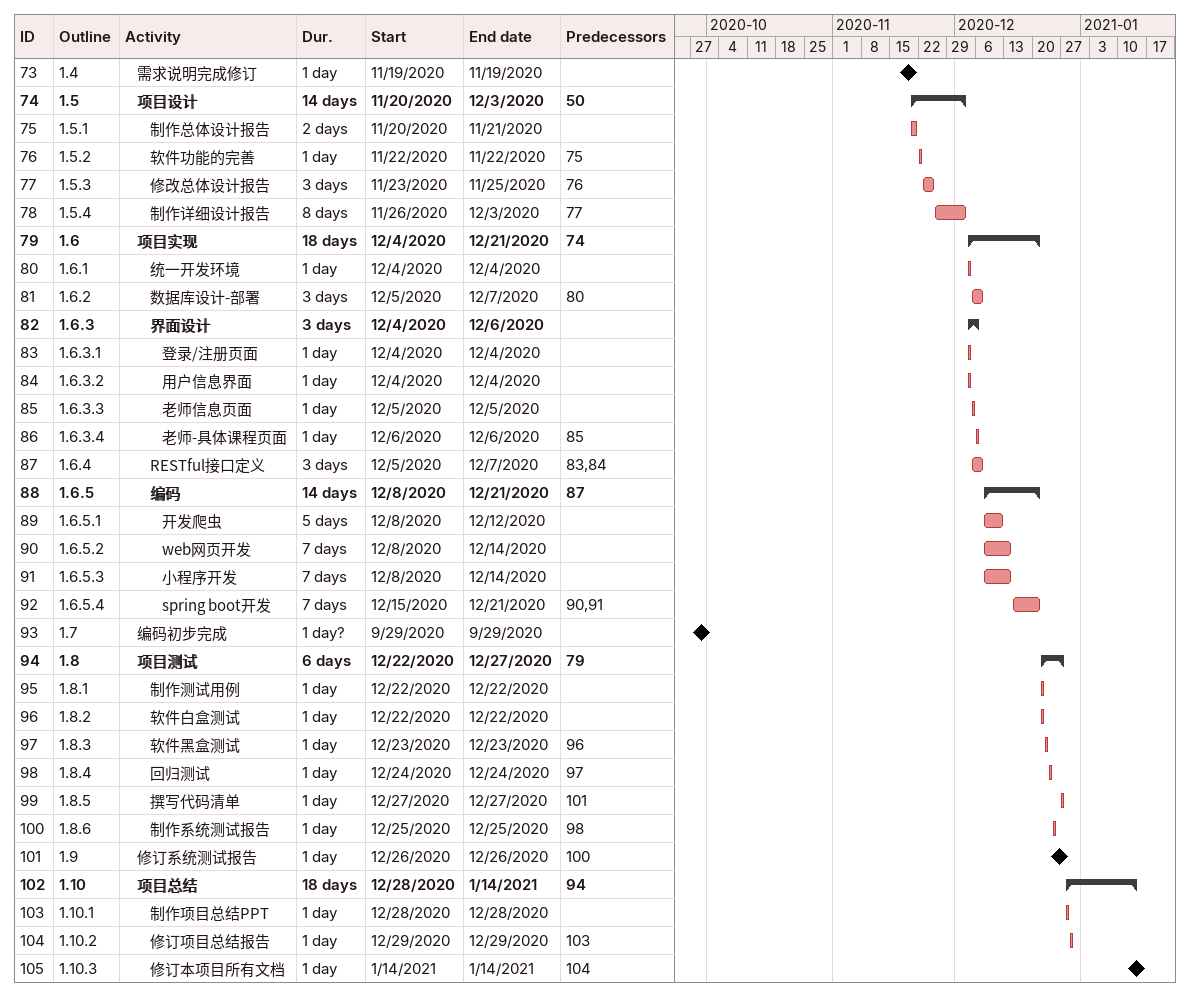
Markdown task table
| ID | WBS | Task | Duration | Start | Finish | Predecessors |
|---|---|---|---|---|---|---|
| 73 | 1.4 | 需求说明完成修订 | 1d | 2020-11-19 | 2020-11-19 |  |
| 74 | 1.5 | **项目设计** | 14d | 2020-11-20 | 2020-12-03 | 50 |
| 75 | 1.5.1 | 制作总体设计报告 | 2d | 2020-11-20 | 2020-11-21 |  |
| 76 | 1.5.2 | 软件功能的完善 | 1d | 2020-11-22 | 2020-11-22 | 75 |
| 77 | 1.5.3 | 修改总体设计报告 | 3d | 2020-11-23 | 2020-11-25 | 76 |
| 78 | 1.5.4 | 制作详细设计报告 | 8d | 2020-11-26 | 2020-12-03 | 77 |
| 79 | 1.6 | **项目实现** | 18d | 2020-12-04 | 2020-12-21 | 74 |
| 80 | 1.6.1 | 统一开发环境 | 1d | 2020-12-04 | 2020-12-04 |  |
| 81 | 1.6.2 | 数据库设计-部署 | 3d | 2020-12-05 | 2020-12-07 | 80 |
| 82 | 1.6.3 | **界面设计** | 3d | 2020-12-04 | 2020-12-06 |  |
| 83 | 1.6.3.1 | 登录/注册页面 | 1d | 2020-12-04 | 2020-12-04 |  |
| 84 | 1.6.3.2 | 用户信息界面 | 1d | 2020-12-04 | 2020-12-04 |  |
| 85 | 1.6.3.3 | 老师信息页面 | 1d | 2020-12-05 | 2020-12-05 |  |
| 86 | 1.6.3.4 | 老师-具体课程页面 | 1d | 2020-12-06 | 2020-12-06 | 85 |
| 87 | 1.6.4 | RESTful接口定义 | 3d | 2020-12-05 | 2020-12-07 | 83, 84 |
| 88 | 1.6.5 | **编码** | 14d | 2020-12-08 | 2020-12-21 | 87 |
| 89 | 1.6.5.1 | 开发爬虫 | 5d | 2020-12-08 | 2020-12-12 |  |
| 90 | 1.6.5.2 | web网页开发 | 7d | 2020-12-08 | 2020-12-14 |  |
| 91 | 1.6.5.3 | 小程序开发 | 7d | 2020-12-08 | 2020-12-14 |  |
| 92 | 1.6.5.4 | spring boot开发 | 7d | 2020-12-15 | 2020-12-21 | 90, 91 |
| 93 | 1.7 | 编码初步完成 | 1d? | 2020-09-29 | 2020-09-29 |  |
| 94 | 1.8 | **项目测试** | 6d | 2020-12-22 | 2020-12-27 | 79 |
| 95 | 1.8.1 | 制作测试用例 | 1d | 2020-12-22 | 2020-12-22 |  |
| 96 | 1.8.2 | 软件白盒测试 | 1d | 2020-12-22 | 2020-12-22 |  |
| 97 | 1.8.3 | 软件黑盒测试 | 1d | 2020-12-23 | 2020-12-23 | 96 |
| 98 | 1.8.4 | 回归测试 | 1d | 2020-12-24 | 2020-12-24 | 97 |
| 99 | 1.8.5 | 撰写代码清单 | 1d | 2020-12-27 | 2020-12-27 | 101 |
| 100 | 1.8.6 | 制作系统测试报告 | 1d | 2020-12-25 | 2020-12-25 | 98 |
| 101 | 1.9 | 修订系统测试报告 | 1d | 2020-12-26 | 2020-12-26 | 100 |
| 102 | 1.10 | **项目总结** | 18d | 2020-12-28 | 2021-01-14 | 94 |
| 103 | 1.10.1 | 制作项目总结PPT | 1d | 2020-12-28 | 2020-12-28 |  |
| 104 | 1.10.2 | 修订项目总结报告 | 1d | 2020-12-29 | 2020-12-29 | 103 |
| 105 | 1.10.3 | 修订本项目所有文档 | 1d | 2021-01-14 | 2021-01-14 | 104 |
